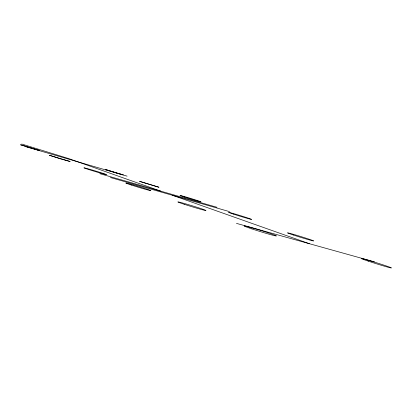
<?xml version="1.0" encoding="UTF-8"?>
<svg xmlns="http://www.w3.org/2000/svg" width="412" height="412" viewBox="0 0 412 412"><rect width="100%" height="100%" fill="white"/><g stroke="black" fill="none" stroke-linecap="round" stroke-linejoin="round"><path stroke-width="0.62" d="M236.442 223.366L374.493 261.862M110.401 177.52L229.474 211.619M99.843 173.679L216.99 207.293M118.424 173.591L123.265 174.879L105.457 169.476L117.847 173.421M25.127 146.502L127.076 176.145M21.723 144.03L68.871 158.651L160.917 191.204M172.54 195.314L309.355 243.698M49.466 155.288L59.529 158.594L70.143 161.519L49.466 155.288M158.877 187.223L139.632 181.368L158.877 187.223M39.696 150.54L20.626 144.808L39.696 150.54M368.292 261.141A15.713 0.494 17.4 0 0 391.385 267.96A15.713 0.494 17.4 0 0 369.554 260.636A15.713 0.494 17.4 0 0 368.292 261.141M251.737 228.856A16.804 0.618 17.2 0 0 276.401 235.952A16.804 0.618 17.2 0 0 252.942 228.104A16.804 0.618 17.2 0 0 251.737 228.856M293.313 234.995A13.668 0.402 17.2 0 0 313.635 240.963A13.668 0.402 17.2 0 0 294.879 234.752A13.668 0.402 17.2 0 0 293.313 234.995M184.246 204.29A14.647 0.479 17 0 0 205.938 210.517A14.647 0.479 17 0 0 185.678 203.858A14.647 0.479 17 0 0 184.246 204.29M233.486 214.127A12.164 0.33 17.1 0 0 251.624 219.431A12.164 0.33 17.1 0 0 234.969 213.993A12.164 0.33 17.1 0 0 233.486 214.127M131.516 185.091A13.05 0.381 16.9 0 0 150.828 190.632A13.05 0.381 16.9 0 0 132.741 184.772A13.05 0.381 16.9 0 0 131.516 185.091M184.648 197.09A11 0.273 17 0 0 200.994 201.859A11 0.273 17 0 0 185.843 196.962A11 0.273 17 0 0 184.648 197.09M89.198 169.682A11.804 0.309 16.8 0 0 106.533 174.647A11.804 0.309 16.8 0 0 89.996 169.363A11.804 0.309 16.8 0 0 89.198 169.682"/></g></svg>
